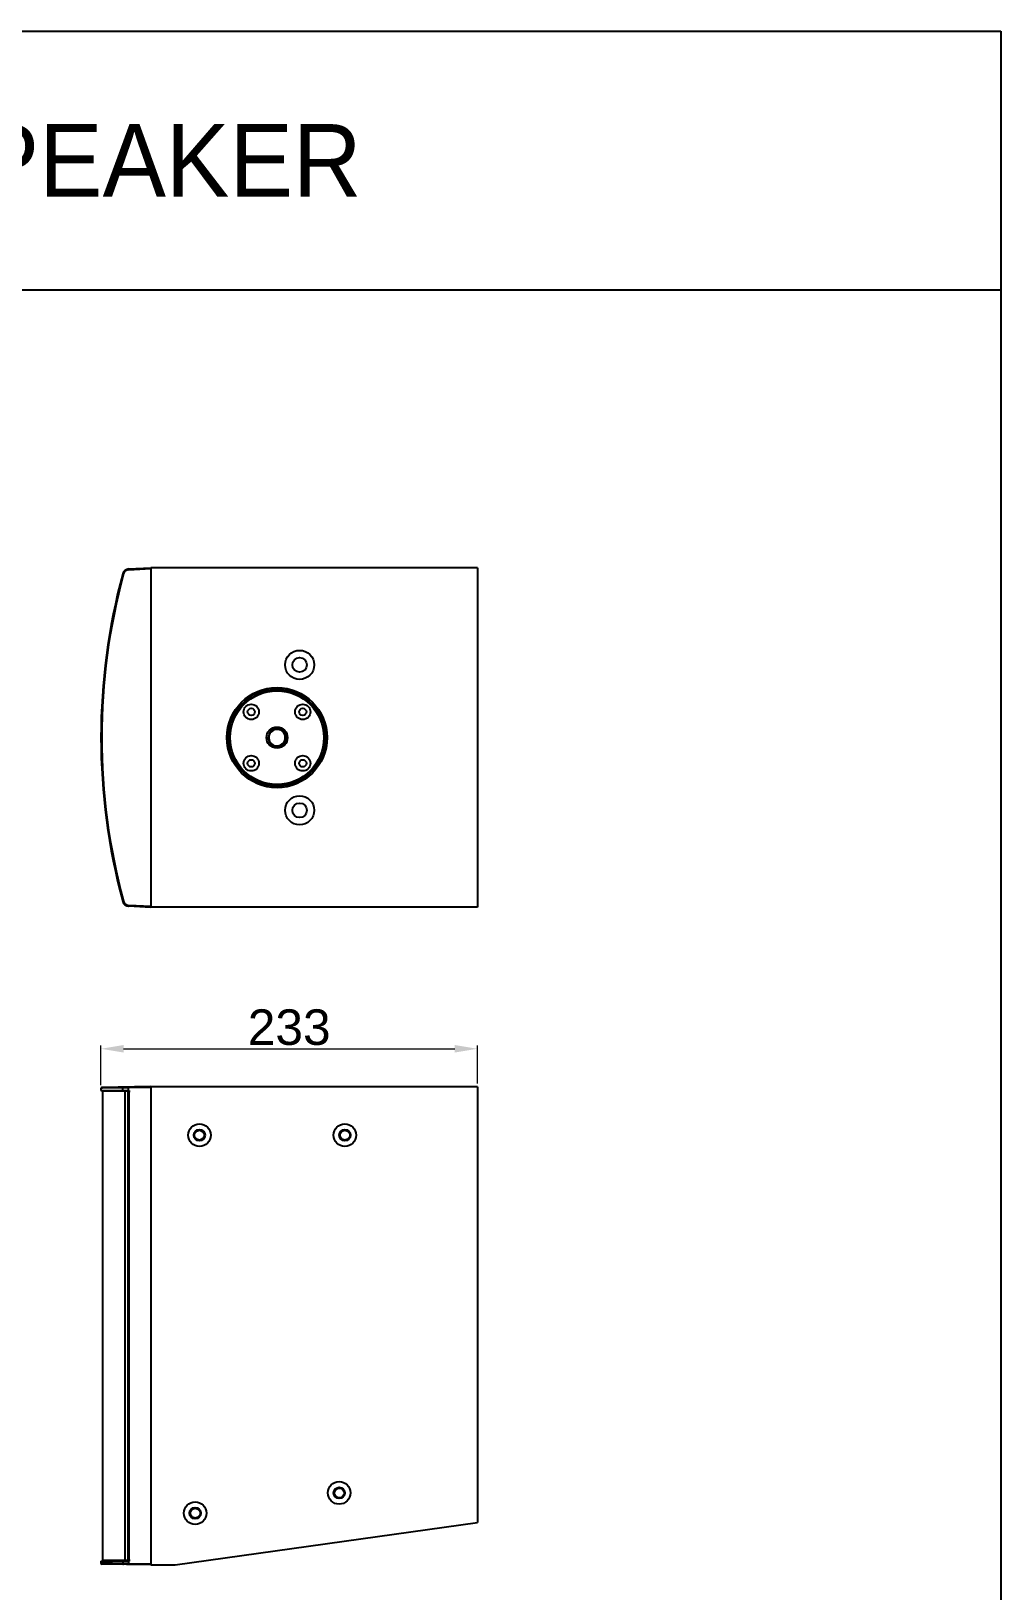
# Model space of a CAD drawing. Header units: millimetres. Extents: x -25011 to 3905, y -2 to 3370.
# Drawn here: x 1948 to 2548, y 635 to 1600 of the extents above; entities that cross this region are included whole.
import ezdxf
from ezdxf.enums import TextEntityAlignment as Align

# ---------------------------------------------------------------- set-up
doc = ezdxf.new("R2010")
doc.units = ezdxf.units.MM
doc.layers.add('02___PRT_ALL_AXES', color=7, linetype='Continuous')
doc.layers.add('I detail', color=7, linetype='Continuous')
doc.layers.add('dim', color=252, linetype='Continuous', lineweight=9)
doc.styles.add('I-STYLE', font='')
doc.styles.get("Standard").update_dxf_attribs({"font": 'arial.ttf'})
doc.styles.get('I-STYLE').set_extended_font_data('HY울릉도L')
doc.dimstyles.new('ISO-30', dxfattribs={"dimtxt": 22, "dimasz": 14, "dimexe": 2, "dimexo": 2, "dimgap": 2, "dimtad": 1, "dimtoh": 1, "dimdec": 1, "dimdsep": 46, "dimtxsty": 'Standard', "dimcen": 0, "dimclrd": 256, "dimclre": 256, "dimclrt": 256, "dimadec": 0, "dimazin": 0, "dimtfac": 1, "dimtdec": 1, "dimtmove": 0, "dimatfit": 3, "dimfxl": 1, "dimlwd": -1, "dimlwe": -1, "dimarcsym": 0})

# ---------------------------------------------------------------- blocks, each defined once
blk = doc.blocks.new('*D43')
at = {"layer": 'Defpoints', "color": 0, "transparency": 16777216}
for p in [(2224.15, 970.21), (2224.15, 946.74), (1991.23, 945.74)]:
    blk.add_point(p, dxfattribs=at)
at = {"layer": 'dim', "transparency": 16777216}
for p, q in [((1991.23, 947.74), (1991.23, 972.21)), ((2005.23, 970.21), (2210.15, 970.21)), ((2224.15, 948.74), (2224.15, 972.21))]:
    blk.add_line(p, q, dxfattribs=at)
for points in [[(2005.23, 972.54), (2005.23, 967.87), (1991.23, 970.21)], [(2210.15, 972.54), (2210.15, 967.87), (2224.15, 970.21)]]:
    blk.add_solid(points, dxfattribs=at)
at = {"layer": 'dim', "transparency": 16777216, "insert": (2107.69, 983.45), "char_height": 22, "attachment_point": 5}
blk.add_mtext('233', dxfattribs=at)
blk = doc.blocks.new('A$C06846A4A')
for p, q in [((0, 1600), (1200, 1600)), ((1200, 1600), (1200, 0))]:
    blk.add_line(p, q)

msp = doc.modelspace()

# ---------------------------------------------------------------- linework, layer by layer
at = {"color": 7, "linetype": 'Continuous'}
for p, q in [((2008.354, 1267.184), (2022.15, 1267.907)), ((2008.372, 1266.685), (2022.15, 1267.407)), ((2022.15, 1267.801), (2022.15, 1057.695)), ((2224.15, 1267.801), (2022.15, 1267.801)), ((2224.15, 1267.801), (2224.15, 1057.801)), ((2004.702, 1264.234), (2005.176, 1264.104)), ((2004.702, 1061.368), (2005.176, 1061.499)), ((2022.15, 1057.695), (2008.354, 1058.418)), ((2022.15, 1058.195), (2008.372, 1058.917)), ((2224.15, 1057.801), (2022.15, 1057.801)), ((2022.15, 946.767), (1991.706, 946.236)), ((2022.15, 946.268), (2008.354, 946.027)), ((2022.15, 946.738), (2022.15, 650.738)), ((2224.15, 946.738), (2022.15, 946.738)), ((2224.15, 946.738), (2224.15, 677.019)), ((1992.15, 945.752), (1991.227, 945.736)), ((1991.227, 945.74), (1991.227, 944.471)), ((1991.228, 944.473), (2008.612, 944.321)), ((2004.702, 945.971), (1992.15, 945.752)), ((1992.227, 943.988), (1992.227, 653.488)), ((2008.138, 943.988), (1992.227, 943.988)), ((1997.15, 944.421), (1997.15, 943.988)), ((2004.15, 943.988), (2004.15, 944.36)), ((2004.809, 945.973), (2004.702, 945.971)), ((2004.702, 944.356), (2004.702, 945.971)), ((2005.834, 945.988), (2004.809, 945.973)), ((2007.582, 946.015), (2005.834, 945.988)), ((2005.994, 943.988), (2005.994, 653.488)), ((2007.958, 946.021), (2007.582, 946.015)), ((2008.354, 946.027), (2007.958, 946.021)), ((2008.138, 653.15), (2008.138, 944.325)), ((2008.354, 944.324), (2008.354, 946.027)), ((2008.612, 943.847), (2008.612, 943.562)), ((2008.612, 943.562), (2008.612, 943.467)), ((2008.612, 654.009), (2008.612, 943.267)), ((2037.15, 650.738), (2224.15, 677.019)), ((1991.227, 653.005), (1991.227, 651.736)), ((1992.148, 651.723), (1991.227, 651.74)), ((1991.228, 653.002), (2008.612, 653.154)), ((2022.15, 650.708), (1991.706, 651.24)), ((2004.702, 651.505), (1992.148, 651.723)), ((2008.138, 653.488), (1992.227, 653.488)), ((1994.228, 653.029), (1994.228, 653.488)), ((1994.914, 653.035), (1994.914, 653.488)), ((1995.032, 653.036), (1995.032, 653.488)), ((2004.567, 653.119), (2004.567, 653.488)), ((2004.702, 653.12), (2004.702, 651.505)), ((2004.806, 651.503), (2004.702, 651.505)), ((2006.03, 651.484), (2004.806, 651.503)), ((2005.078, 653.123), (2005.078, 653.488)), ((2005.569, 653.128), (2005.569, 653.488)), ((2007.557, 651.461), (2006.03, 651.484)), ((2006.807, 653.138), (2006.807, 653.488)), ((2007.139, 653.488), (2007.139, 653.141)), ((2007.944, 651.455), (2007.557, 651.461)), ((2008.354, 651.449), (2007.944, 651.455)), ((2008.354, 653.152), (2008.354, 651.449)), ((2022.15, 651.208), (2008.354, 651.449)), ((2022.15, 650.738), (2037.15, 650.738))]:
    msp.add_line(p, q, dxfattribs=at)
for centre, radius in [((2114.15, 1207.801), 9), ((2114.15, 1207.801), 4.5), ((2100.15, 1162.801), 30), ((2100.15, 1162.801), 29), ((2084.24, 1178.711), 4.75), ((2084.24, 1178.711), 2.25), ((2116.06, 1178.711), 4.75), ((2116.06, 1178.711), 2.25), ((2100.15, 1162.801), 6.5), ((2084.24, 1146.891), 4.75), ((2084.24, 1146.891), 2.25), ((2116.06, 1146.891), 4.75), ((2116.06, 1146.891), 2.25), ((2114.15, 1117.801), 9), ((2114.15, 1117.801), 4.5), ((2052.15, 916.738), 7), ((2052.15, 916.738), 3.5), ((2052.15, 916.738), 3), ((2142.15, 916.738), 7), ((2142.15, 916.738), 3.5), ((2142.15, 916.738), 3), ((2138.65, 695.298), 7), ((2138.65, 695.298), 3.5), ((2138.65, 695.298), 3), ((2049.526, 682.772), 7), ((2049.526, 682.772), 3.5), ((2049.526, 682.772), 3)]:
    msp.add_circle(centre, radius, dxfattribs=at)
for centre, radius, start, end in [((2008.563, 1263.19), 4, 93, 164.865319), ((2008.577, 1263.18), 3.524, 148.420287, 164.808878), ((2008.555, 1263.189), 3.501, 107.555068, 148.358714), ((2008.558, 1263.172), 3.519, 93.038461, 107.511476), ((2379.727, 1162.801), 388.5, 164.865319, 195.134681), ((2379.718, 1162.801), 388, 164.865327, 195.134673), ((2100.15, 1162.801), 5.115, 71.25, 69.991023), ((2008.563, 1062.413), 4, 195.134681, 267), ((2008.572, 1062.42), 3.519, 195.173148, 209.645938), ((2008.554, 1062.412), 3.499, 209.684151, 255.74835), ((2008.56, 1062.44), 3.528, 255.763349, 261.21241), ((2008.556, 1062.407), 3.494, 261.206958, 266.981441), ((1991.727, 945.736), 0.5, 91, 180), ((2090.104, 931.029), 91.138, 171.56537, 171.825005), ((2193.71, 943.894), 185.098, 179.867746, 180.014695), ((2019.788, 943.367), 11.176, 179.487139, 180.512861), ((1991.727, 651.74), 0.5, 180, 269), ((2024.035, 653.581), 15.429, 178.413154, 181.586846)]:
    msp.add_arc(centre, radius, start, end, dxfattribs=at)
for points, knots in [([(2008.354, 1267.184), (2008.351, 1267.184), (2008.356, 1267.164), (2008.351, 1267.143), (2008.355, 1267.094), (2008.355, 1267.034), (2008.359, 1266.959), (2008.364, 1266.841), (2008.368, 1266.749), (2008.372, 1266.685)], [0, 0, 0, 0, 0.0197021, 0.0766266, 0.1688098, 0.2930682, 0.4445145, 0.6179302, 1, 1, 1, 1]), ([(2104.175, 1158.777), (2104.453, 1159.042), (2104.958, 1159.633), (2105.521, 1160.651), (2105.869, 1161.762), (2105.988, 1162.92), (2105.875, 1164.078), (2105.536, 1165.191), (2104.984, 1166.216), (2104.243, 1167.113), (2103.342, 1167.848), (2102.314, 1168.394), (2101.201, 1168.732), (2100.044, 1168.85), (2098.885, 1168.743), (2097.768, 1168.418), (2096.734, 1167.887), (2096.123, 1167.408), (2095.843, 1167.142)], [0, 0, 0, 0, 0.0624928, 0.1249872, 0.1874852, 0.2499812, 0.3124771, 0.3749738, 0.4374727, 0.4999716, 0.562472, 0.624974, 0.6874746, 0.7499761, 0.8124805, 0.8749877, 0.9374959, 1, 1, 1, 1]), ([(2095.843, 1167.142), (2096.2, 1167.442), (2096.985, 1167.962), (2098.09, 1168.365), (2099.01, 1168.524), (2099.711, 1168.559), (2100.41, 1168.508), (2101.326, 1168.328), (2102.419, 1167.889), (2103.365, 1167.188), (2103.993, 1166.497), (2104.392, 1165.921), (2104.711, 1165.296), (2104.865, 1164.855), (2104.927, 1164.63)], [0, 0, 0, 0, 0.1249849, 0.2499333, 0.3125162, 0.3750922, 0.4376606, 0.5002247, 0.6250863, 0.7499122, 0.8124419, 0.8749619, 0.9375077, 1, 1, 1, 1]), ([(2096.425, 1166.526), (2096.165, 1166.28), (2095.695, 1165.731), (2095.171, 1164.785), (2094.848, 1163.753), (2094.738, 1162.677), (2094.844, 1161.6), (2095.161, 1160.566), (2095.676, 1159.615), (2096.367, 1158.783), (2097.207, 1158.101), (2098.163, 1157.596), (2099.198, 1157.285), (2100.275, 1157.179), (2101.351, 1157.281), (2102.388, 1157.586), (2103.349, 1158.083), (2103.915, 1158.529), (2104.175, 1158.777)], [0, 0, 0, 0, 0.0624901, 0.1249835, 0.1874755, 0.2499691, 0.3124656, 0.3749643, 0.437461, 0.4999573, 0.5624583, 0.6249636, 0.6874683, 0.7499699, 0.8124743, 0.8749811, 0.9374964, 1, 1, 1, 1]), ([(2101.9, 1167.607), (2101.445, 1167.787), (2100.477, 1168.016), (2098.992, 1167.934), (2097.589, 1167.441), (2096.78, 1166.863), (2096.425, 1166.526)], [0, 0, 0, 0, 0.2500006, 0.4999759, 0.7499715, 1, 1, 1, 1]), ([(2008.354, 1058.418), (2008.351, 1058.418), (2008.356, 1058.438), (2008.351, 1058.46), (2008.355, 1058.509), (2008.355, 1058.569), (2008.359, 1058.644), (2008.364, 1058.761), (2008.368, 1058.854), (2008.372, 1058.917)], [0, 0, 0, 0, 0.0197023, 0.0766273, 0.1688109, 0.2930699, 0.4445163, 0.6179313, 1, 1, 1, 1]), ([(2004.702, 945.971), (2004.702, 946.097), (2004.798, 946.356), (2005.054, 946.469), (2005.176, 946.471)], [0, 0, 0, 0, 0.5061915, 1, 1, 1, 1]), ([(2008.354, 946.027), (2008.353, 946.09), (2008.352, 946.183), (2008.353, 946.301), (2008.355, 946.376), (2008.358, 946.436), (2008.361, 946.485), (2008.366, 946.508), (2008.368, 946.527), (2008.372, 946.527)], [0, 0, 0, 0, 0.380651, 0.5534743, 0.7044743, 0.8284884, 0.9207194, 0.9781779, 1, 1, 1, 1]), ([(2005.176, 651.005), (2005.054, 651.007), (2004.798, 651.12), (2004.702, 651.379), (2004.702, 651.505)], [0, 0, 0, 0, 0.4938085, 1, 1, 1, 1]), ([(2008.372, 650.949), (2008.368, 650.949), (2008.366, 650.968), (2008.361, 650.991), (2008.358, 651.039), (2008.355, 651.1), (2008.353, 651.175), (2008.352, 651.293), (2008.353, 651.385), (2008.354, 651.449)], [0, 0, 0, 0, 0.0218221, 0.0792805, 0.1715114, 0.2955255, 0.4465255, 0.6193489, 1, 1, 1, 1])]:
    msp.add_open_spline(points, degree=3, knots=knots, dxfattribs=at)
at = {"layer": '02___PRT_ALL_AXES', "color": 7, "linetype": 'Continuous'}
msp.add_circle((2100.15, 1162.801), 31, dxfattribs=at)
at = {"layer": 'I detail', "color": 0, "ltscale": 0.3}
msp.add_line((1348.041, 1440.048), (2548.041, 1440.048), dxfattribs=at)

# ---------------------------------------------------------------- block references
at = {"layer": 'I detail'}
msp.add_blockref('A$C06846A4A', (1348.041, 0.048), dxfattribs=at)

# ---------------------------------------------------------------- texts
at = {"layer": 'I detail', "color": 0, "style": 'I-STYLE'}
msp.add_text('SAT SPEAKER', height=45, dxfattribs=at).set_placement((1948.041, 1520.048), align=Align.MIDDLE)

# ---------------------------------------------------------------- dimensions: what is measured, and where the dimension line sits
at = {"layer": 'dim'}
dim = msp.add_linear_dim(base=(2224.15, 970.208), p1=(1991.227, 945.736), p2=(2224.15, 946.738), dimstyle='ISO-30', override={"dimdec": 0}, dxfattribs=at)
dim.commit()
dim.dimension.update_dxf_attribs({"geometry": '*D43', "text_midpoint": (2107.688, 983.448)})

doc.saveas('drawing.dxf')
